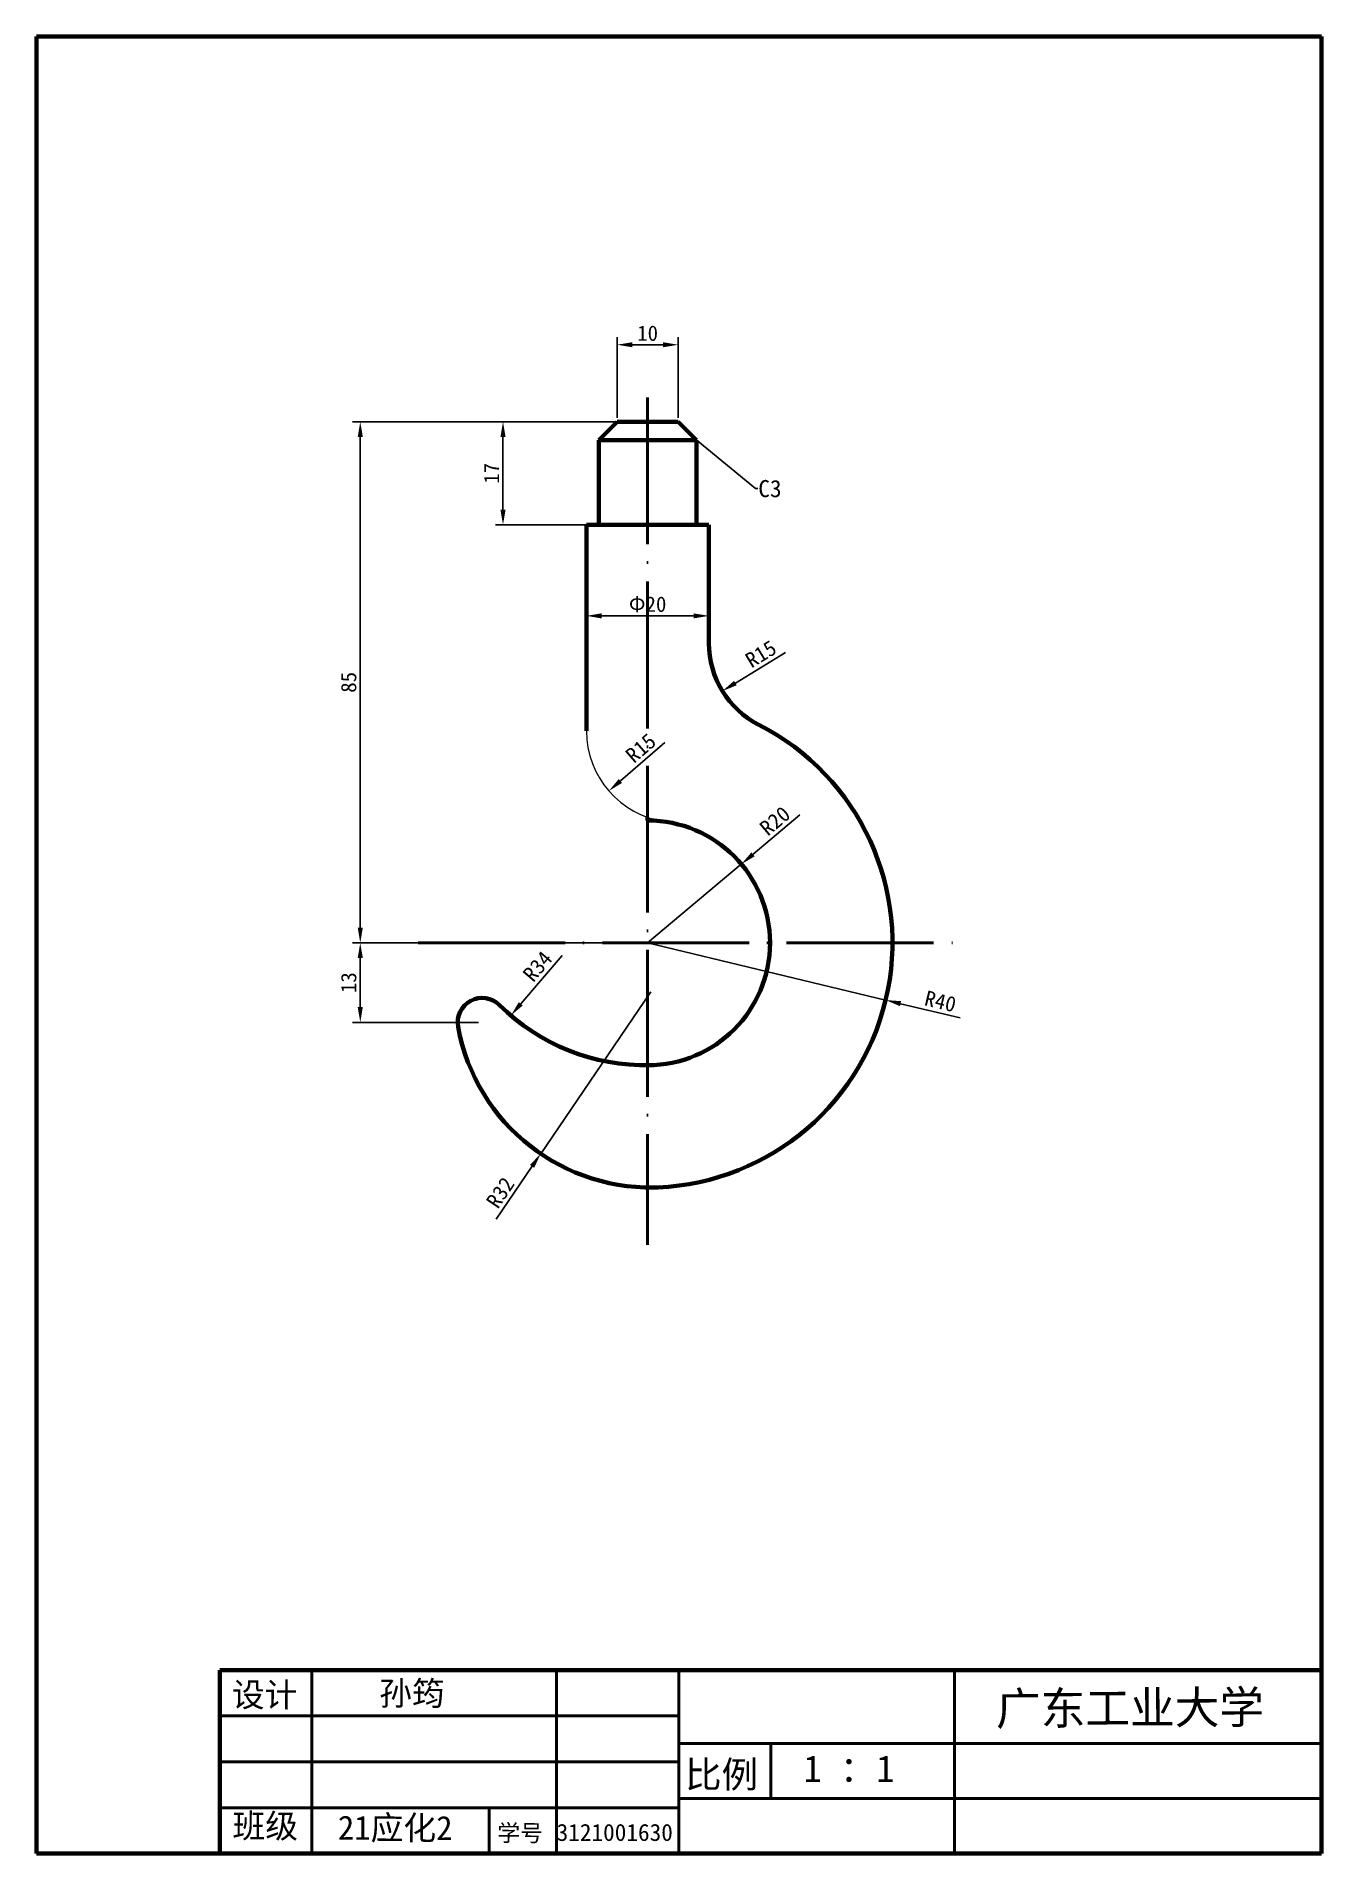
# Model space of a CAD drawing. Header units: millimetres. Extents: x 35 to 245, y 5 to 302.
import ezdxf
from ezdxf import colors
from ezdxf.entities.mleader import LeaderData, LeaderLine
from ezdxf.math import Vec2, Vec3

# ---------------------------------------------------------------- set-up
doc = ezdxf.new("R2010")
doc.units = ezdxf.units.MM
doc.linetypes.add('ACAD_ISO04W100', pattern=[30, 24, -3, 0, -3])
doc.layers.get('0').update_dxf_attribs({"lineweight": 100})
for name, color, linetype, lineweight in [('粗实线', 7, 'Continuous', 50), ('细实线', 7, 'Continuous', 50), ('细点画线', 7, 'ACAD_ISO04W100', 50)]:
    doc.layers.add(name, color=color, linetype=linetype, lineweight=lineweight)
doc.styles.add('Annotative', font='')
doc.styles.get('Annotative').set_extended_font_data('SimSun')
doc.dimstyles.new('ISO-25', dxfattribs={"dimtxt": 2.5, "dimasz": 2.5, "dimexe": 1.25, "dimexo": 0.625, "dimtad": 1, "dimdsep": 46, "dimtxsty": 'Standard', "dimcen": 2.5, "dimadec": 0, "dimazin": 0, "dimtfac": 1, "dimtmove": 0, "dimatfit": 3, "dimfxl": 1, "dimarcsym": 0})

# ---------------------------------------------------------------- blocks, each defined once
blk = doc.blocks.new('*D4')
at = {"layer": 'Defpoints', "color": 0, "transparency": 16777216}
for p in [(88.14, 238.83), (135.09, 238.83), (135.09, 153.68)]:
    blk.add_point(p, dxfattribs=at)
at = {"layer": '细实线', "color": 0, "lineweight": -2, "transparency": 16777216}
for p, q in [((134.47, 238.83), (86.89, 238.83)), ((88.14, 156.18), (88.14, 236.33)), ((134.47, 153.68), (86.89, 153.68))]:
    blk.add_line(p, q, dxfattribs=at)
at = {"layer": '细实线', "color": 0, "transparency": 16777216}
for points in [[(87.72, 236.33), (88.56, 236.33), (88.14, 238.83)], [(87.72, 156.18), (88.56, 156.18), (88.14, 153.68)]]:
    blk.add_solid(points, dxfattribs=at)
at = {"layer": '细实线', "color": 0, "transparency": 16777216, "insert": (86.26, 196.26), "char_height": 2.5, "attachment_point": 5, "rotation": 90}
blk.add_mtext('85', dxfattribs=at)
blk = doc.blocks.new('*D5')
at = {"layer": 'Defpoints', "color": 0, "transparency": 16777216}
for p in [(135.09, 238.83), (111.46, 222), (135.09, 222)]:
    blk.add_point(p, dxfattribs=at)
at = {"layer": '细实线', "color": 0, "lineweight": -2, "transparency": 16777216}
for p, q in [((134.47, 238.83), (110.21, 238.83)), ((111.46, 236.33), (111.46, 224.5)), ((134.47, 222), (110.21, 222))]:
    blk.add_line(p, q, dxfattribs=at)
at = {"layer": '细实线', "color": 0, "transparency": 16777216}
for points in [[(111.04, 236.33), (111.88, 236.33), (111.46, 238.83)], [(111.04, 224.5), (111.88, 224.5), (111.46, 222)]]:
    blk.add_solid(points, dxfattribs=at)
at = {"layer": '细实线', "color": 0, "transparency": 16777216, "insert": (109.58, 230.42), "char_height": 2.5, "attachment_point": 5, "rotation": 90}
blk.add_mtext('17', dxfattribs=at)
blk = doc.blocks.new('*D6')
at = {"layer": 'Defpoints', "color": 0, "transparency": 16777216}
for p in [(125.09, 222), (145.09, 222), (145.09, 207.12)]:
    blk.add_point(p, dxfattribs=at)
at = {"layer": '细实线', "color": 0, "lineweight": -2, "transparency": 16777216}
for p, q in [((125.09, 221.38), (125.09, 205.87)), ((145.09, 221.38), (145.09, 205.87)), ((127.59, 207.12), (142.59, 207.12))]:
    blk.add_line(p, q, dxfattribs=at)
at = {"layer": '细实线', "color": 0, "transparency": 16777216}
for points in [[(127.59, 207.53), (127.59, 206.7), (125.09, 207.12)], [(142.59, 207.53), (142.59, 206.7), (145.09, 207.12)]]:
    blk.add_solid(points, dxfattribs=at)
at = {"layer": '细实线', "color": 0, "transparency": 16777216, "insert": (135.09, 208.99), "char_height": 2.5, "attachment_point": 5}
blk.add_mtext('{\\fSimSun|b0|i0|c134|p2;Φ}20', dxfattribs=at)
blk = doc.blocks.new('*D7')
at = {"layer": 'Defpoints', "color": 0, "transparency": 16777216}
for p in [(140.09, 251.43), (130.09, 238.83), (140.09, 238.83)]:
    blk.add_point(p, dxfattribs=at)
at = {"layer": '细实线', "color": 0, "lineweight": -2, "transparency": 16777216}
for p, q in [((130.09, 239.46), (130.09, 252.68)), ((140.09, 239.46), (140.09, 252.68)), ((132.59, 251.43), (137.59, 251.43))]:
    blk.add_line(p, q, dxfattribs=at)
at = {"layer": '细实线', "color": 0, "transparency": 16777216}
for points in [[(132.59, 251.84), (132.59, 251.01), (130.09, 251.43)], [(137.59, 251.84), (137.59, 251.01), (140.09, 251.43)]]:
    blk.add_solid(points, dxfattribs=at)
at = {"layer": '细实线', "color": 0, "transparency": 16777216, "insert": (135.09, 253.3), "char_height": 2.5, "attachment_point": 5}
blk.add_mtext('10', dxfattribs=at)
blk = doc.blocks.new('*D8')
at = {"layer": 'Defpoints', "color": 0, "transparency": 16777216}
for p in [(140.09, 188.32), (128.75, 178.5)]:
    blk.add_point(p, dxfattribs=at)
at = {"layer": '细实线', "color": 0, "lineweight": -2, "transparency": 16777216}
blk.add_line((137.89, 186.41), (130.64, 180.14), dxfattribs=at)
at = {"layer": '细实线', "color": 0, "transparency": 16777216}
blk.add_solid([(130.37, 180.45), (130.91, 179.82), (128.75, 178.5)], dxfattribs=at)
at = {"layer": '细实线', "color": 0, "transparency": 16777216, "insert": (133.98, 185.51), "char_height": 2.5, "attachment_point": 5, "rotation": 40.8934}
blk.add_mtext('R15', dxfattribs=at)
blk = doc.blocks.new('*D9')
at = {"layer": 'Defpoints', "color": 0, "transparency": 16777216}
for p in [(160.09, 202.67), (147.3, 194.83)]:
    blk.add_point(p, dxfattribs=at)
at = {"layer": '细实线', "color": 0, "lineweight": -2, "transparency": 16777216}
blk.add_line((157.6, 201.14), (149.43, 196.14), dxfattribs=at)
at = {"layer": '细实线', "color": 0, "transparency": 16777216}
blk.add_solid([(149.21, 196.5), (149.65, 195.78), (147.3, 194.83)], dxfattribs=at)
at = {"layer": '细实线', "color": 0, "transparency": 16777216, "insert": (153.6, 200.89), "char_height": 2.5, "attachment_point": 5, "rotation": 31.4822}
blk.add_mtext('R15', dxfattribs=at)
blk = doc.blocks.new('*D10')
at = {"layer": 'Defpoints', "color": 0, "transparency": 16777216}
for p in [(150.4, 166.54), (135.09, 153.68)]:
    blk.add_point(p, dxfattribs=at)
at = {"layer": '细实线', "color": 0, "lineweight": -2, "transparency": 16777216}
for p, q in [((159.97, 174.59), (152.32, 168.15)), ((135.09, 153.68), (150.4, 166.54))]:
    blk.add_line(p, q, dxfattribs=at)
at = {"layer": '细实线', "color": 0, "transparency": 16777216}
blk.add_solid([(152.05, 168.47), (152.59, 167.83), (150.4, 166.54)], dxfattribs=at)
at = {"layer": '细实线', "color": 0, "transparency": 16777216, "insert": (155.9, 173.61), "char_height": 2.5, "attachment_point": 5, "rotation": 40.0386}
blk.add_mtext('R20', dxfattribs=at)
blk = doc.blocks.new('*D11')
at = {"layer": 'Defpoints', "color": 0, "transparency": 16777216}
for p in [(135.09, 153.68), (173.98, 144.33)]:
    blk.add_point(p, dxfattribs=at)
at = {"layer": '细实线', "color": 0, "lineweight": -2, "transparency": 16777216}
for p, q in [((135.09, 153.68), (173.98, 144.33)), ((186.14, 141.41), (176.41, 143.74))]:
    blk.add_line(p, q, dxfattribs=at)
at = {"layer": '细实线', "color": 0, "transparency": 16777216}
blk.add_solid([(176.51, 144.15), (176.32, 143.34), (173.98, 144.33)], dxfattribs=at)
at = {"layer": '细实线', "color": 0, "transparency": 16777216, "insert": (182.93, 144.11), "char_height": 2.5, "attachment_point": 5, "rotation": 346.4822}
blk.add_mtext('R40', dxfattribs=at)
blk = doc.blocks.new('*D12')
at = {"layer": 'Defpoints', "color": 0, "transparency": 16777216}
for p in [(135.6, 145.69), (117.62, 119.22)]:
    blk.add_point(p, dxfattribs=at)
at = {"layer": '细实线', "color": 0, "lineweight": -2, "transparency": 16777216}
for p, q in [((135.6, 145.69), (117.62, 119.22)), ((110.36, 108.54), (116.21, 117.16))]:
    blk.add_line(p, q, dxfattribs=at)
at = {"layer": '细实线', "color": 0, "transparency": 16777216}
blk.add_solid([(115.87, 117.39), (116.56, 116.92), (117.62, 119.22)], dxfattribs=at)
at = {"layer": '细实线', "color": 0, "transparency": 16777216, "insert": (111.03, 112.87), "char_height": 2.5, "attachment_point": 5, "rotation": 55.8093}
blk.add_mtext('R32', dxfattribs=at)
blk = doc.blocks.new('*D13')
at = {"layer": 'Defpoints', "color": 0, "transparency": 16777216}
for p in [(134.8, 167.68), (112.74, 141.8)]:
    blk.add_point(p, dxfattribs=at)
at = {"layer": '细实线', "color": 0, "lineweight": -2, "transparency": 16777216}
blk.add_line((121.12, 151.63), (114.36, 143.71), dxfattribs=at)
at = {"layer": '细实线', "color": 0, "transparency": 16777216}
blk.add_solid([(114.04, 143.98), (114.68, 143.44), (112.74, 141.8)], dxfattribs=at)
at = {"layer": '细实线', "color": 0, "transparency": 16777216, "insert": (117.12, 149.84), "char_height": 2.5, "attachment_point": 5, "rotation": 49.5472}
blk.add_mtext('R34', dxfattribs=at)
blk = doc.blocks.new('*D16')
at = {"layer": 'Defpoints', "color": 0, "transparency": 16777216}
for p in [(88.14, 153.68), (108.05, 153.68), (108.05, 140.68)]:
    blk.add_point(p, dxfattribs=at)
at = {"layer": '细实线', "color": 0, "lineweight": -2, "transparency": 16777216}
for p, q in [((107.43, 153.68), (86.89, 153.68)), ((88.14, 143.18), (88.14, 151.18)), ((107.43, 140.68), (86.89, 140.68))]:
    blk.add_line(p, q, dxfattribs=at)
at = {"layer": '细实线', "color": 0, "transparency": 16777216}
for points in [[(87.72, 151.18), (88.56, 151.18), (88.14, 153.68)], [(87.72, 143.18), (88.56, 143.18), (88.14, 140.68)]]:
    blk.add_solid(points, dxfattribs=at)
at = {"layer": '细实线', "color": 0, "transparency": 16777216, "insert": (86.26, 147.18), "char_height": 2.5, "attachment_point": 5, "rotation": 90}
blk.add_mtext('13', dxfattribs=at)

msp = doc.modelspace()

# ---------------------------------------------------------------- linework, layer by layer
at = {"lineweight": 100}
for p, q in [((245.216, 301.829), (35.216, 301.829)), ((245.216, 4.829), (245.216, 301.829)), ((245.216, 44.829), (245.216, 34.829)), ((65.216, 4.829), (65.216, 34.829)), ((65.216, 34.829), (245.216, 34.829)), ((35.216, 4.829), (245.216, 4.829)), ((245.216, 4.829), (65.216, 4.829)), ((245.216, 4.829), (65.216, 4.829))]:
    msp.add_line(p, q, dxfattribs=at)
at = {"color": 7, "lineweight": 100}
msp.add_line((35.216, 301.829), (35.216, 4.829), dxfattribs=at)
at = {"color": 7, "linetype": 'ByBlock', "lineweight": 100}
for p, q in [((135.091, 173.678), (135.091, 174.177)), ((135.091, 133.678), (135.091, 133.676)), ((135.091, 113.698), (135.091, 113.678))]:
    msp.add_line(p, q, dxfattribs=at)
msp.add_line((180.216, 34.829), (215.216, 34.829))
at = {"layer": '粗实线', "color": 7, "linetype": 'ByBlock', "lineweight": 100}
for p, q in [((127.091, 235.833), (130.091, 238.833)), ((135.091, 238.833), (130.091, 238.833)), ((135.091, 238.833), (130.091, 238.833)), ((135.091, 238.833), (140.091, 238.833)), ((135.091, 238.833), (140.091, 238.833)), ((143.091, 235.833), (140.091, 238.833)), ((127.091, 235.833), (127.091, 222.209)), ((127.091, 235.833), (143.091, 235.833)), ((143.091, 235.833), (143.091, 222.002)), ((135.091, 222.002), (125.091, 222.002)), ((125.091, 222.002), (125.091, 188.319)), ((135.091, 222.002), (145.091, 222.002)), ((145.091, 222.002), (145.091, 202.668))]:
    msp.add_line(p, q, dxfattribs=at)
at = {"layer": '粗实线'}
msp.add_line((120.216, 34.829), (165.216, 34.829), dxfattribs=at)
at = {"layer": '粗实线', "color": 7, "linetype": 'ByBlock', "lineweight": 100}
for centre, radius, start, end in [((160.091, 202.668), 15, 180, 242.96431), ((135.091, 153.678), 40, 270, 62.96431), ((135.091, 153.678), 20, 270, 90), ((108.054, 140.678), 4, 45.27112, 190.3204), ((134.797, 167.675), 34, 225.27112, 271.20495), ((135.601, 145.694), 32, 190.3204, 273.65498)]:
    msp.add_arc(centre, radius, start, end, dxfattribs=at)
at = {"layer": '粗实线', "color": 7, "linetype": 'ByBlock', "lineweight": 5}
msp.add_arc((140.091, 188.319), 15, 180, 261.78679, dxfattribs=at)
at = {"layer": '细实线'}
for p, q in [((80.216, 27.329), (80.216, 34.829)), ((120.216, 27.329), (120.216, 34.829)), ((140.216, 4.829), (140.216, 34.829)), ((185.216, 22.829), (185.216, 34.829)), ((65.216, 27.329), (80.216, 27.329)), ((80.216, 27.329), (120.216, 27.329)), ((80.216, 27.329), (80.216, 4.829)), ((120.216, 27.329), (120.216, 4.829)), ((120.216, 27.329), (140.216, 27.329)), ((185.216, 22.829), (140.216, 22.829)), ((155.216, 22.829), (155.216, 13.829)), ((185.216, 13.829), (185.216, 22.829)), ((185.216, 22.829), (245.216, 22.829)), ((65.216, 19.829), (140.216, 19.829)), ((65.216, 19.829), (65.216, 12.329)), ((65.216, 12.329), (140.216, 12.329)), ((185.216, 13.829), (140.216, 13.829)), ((245.216, 13.829), (185.216, 13.829)), ((185.216, 13.829), (185.216, 4.829)), ((245.216, 4.829), (245.216, 13.829)), ((120.216, 4.829), (98.206, 4.829)), ((120.216, 4.829), (140.216, 4.829))]:
    msp.add_line(p, q, dxfattribs=at)
at = {"layer": '细实线', "color": 7}
msp.add_line((109.211, 4.829), (109.211, 12.329), dxfattribs=at)
at = {"layer": '细点画线', "color": 7, "lineweight": 50}
for p, q in [((135.091, 242.833), (135.091, 104.308)), ((97.591, 153.678), (187.591, 153.678))]:
    msp.add_line(p, q, dxfattribs=at)

# ---------------------------------------------------------------- texts
at = {"layer": '粗实线', "color": 7, "style": 'Annotative'}
for s, p in [('设计', (67.149, 28.85)), ('孙筠', (91.224, 29.089)), ('班级', (67.253, 7.417)), ('21应化2', (84.475, 7.126))]:
    msp.add_text(s, height=3.9281, rotation=359.78821, dxfattribs=at).set_placement(p)
at = {"layer": '细实线', "color": 7, "style": 'Annotative'}
for s, height, rotation, p in [('广东工业大学', 5.3512, 0.33949, (192.027, 25.851)), ('学号', 2.7404, 359.72074, (110.516, 6.855))]:
    msp.add_text(s, height=height, rotation=rotation, dxfattribs=at).set_placement(p)
for s, height, p in [('比例', 4.366, (141.211, 15.586)), ('1 ：1', 4.366, (160.554, 16.534)), ('3121001630', 2.7924, (120.216, 6.907))]:
    msp.add_text(s, height=height, dxfattribs=at).set_placement(p)

# ---------------------------------------------------------------- dimensions: what is measured, and where the dimension line sits
at = {"layer": '细实线', "color": 7}
dim = msp.add_linear_dim(base=(140.091, 251.427), p1=(130.091, 238.833), p2=(140.091, 238.833), dimstyle='ISO-25', dxfattribs=at)
dim.commit()
dim.dimension.update_dxf_attribs({"geometry": '*D7', "text_midpoint": (135.091, 253.302)})
for base, p1, p2, picture, middle in [((88.138, 238.833), (135.091, 153.678), (135.091, 238.833), '*D4', (86.263, 196.255)), ((111.46, 222.002), (135.091, 238.833), (135.091, 222.002), '*D5', (109.585, 230.417))]:
    dim = msp.add_linear_dim(base=base, p1=p1, p2=p2, angle=90, dimstyle='ISO-25', override={"dimdec": 0}, dxfattribs=at)
    dim.commit()
    dim.dimension.update_dxf_attribs({"geometry": picture, "text_midpoint": middle})
dim = msp.add_linear_dim(base=(145.091, 207.117), p1=(125.091, 222.002), p2=(145.091, 222.002), text='{\\fSimSun|b0|i0|c134|p2;Φ}<>', dimstyle='ISO-25', override={"dimdec": 0}, dxfattribs=at)
dim.commit()
dim.dimension.update_dxf_attribs({"geometry": '*D6', "text_midpoint": (135.091, 208.992)})
for center, mpoint, picture, middle in [((160.091, 202.668), (147.299, 194.834), '*D9', (154.584, 199.295)), ((140.091, 188.319), (128.752, 178.499), '*D8', (135.209, 184.091)), ((134.797, 167.675), (112.737, 141.803), '*D13', (118.549, 148.62))]:
    dim = msp.add_radius_dim(center=center, mpoint=mpoint, dimstyle='ISO-25', dxfattribs=at)
    dim.commit()
    dim.dimension.update_dxf_attribs({"geometry": picture, "text_midpoint": middle, "dimtype": 164})
for center, mpoint, picture, middle in [((135.091, 153.678), (150.403, 166.544), '*D10', (155.896, 173.609)), ((135.091, 153.678), (173.983, 144.328), '*D11', (182.929, 144.106)), ((135.601, 145.694), (117.619, 119.225), '*D12', (111.034, 112.868))]:
    dim = msp.add_radius_dim(center=center, mpoint=mpoint, dimstyle='ISO-25', dxfattribs=at)
    dim.commit()
    dim.dimension.update_dxf_attribs({"geometry": picture, "text_midpoint": middle})
dim = msp.add_linear_dim(base=(88.138, 153.678), p1=(108.054, 140.678), p2=(108.054, 153.678), angle=90, dimstyle='ISO-25', dxfattribs=at)
dim.commit()
dim.dimension.update_dxf_attribs({"geometry": '*D16', "text_midpoint": (86.263, 147.178)})

# ---------------------------------------------------------------- leaders
ml = msp.add_multileader_mtext('Standard', dxfattribs=at)
ml.set_content('C3', color=7)
ml.set_leader_properties()
ml.build(insert=Vec2(0, 0))
ml.multileader.update_dxf_attribs({"text_right_attachment_type": 6, "dogleg_length": 0.36, "arrow_head_size": 0.18})
ctx = ml.context
ctx.base_point, ctx.char_height, ctx.arrow_head_size, ctx.landing_gap_size, ctx.plane_origin = Vec3(153.079, 227.92), 2.8, 0.18, 0.09, Vec3(143.091, 235.833)
ctx.right_attachment = 6
notes = []
notes.append((ctx, [(0, (1, 1, 0), (152.719, 227.92), (1, 0), 0.36, [(0, [(143.091, 235.833)], 0, [])])]))
ctx.mtext.insert, ctx.mtext.width, ctx.mtext.flow_direction = Vec3(153.169, 229.32), 0.06, 5
for ctx, leaders in notes:
    for number, flags, end, landing, length, lines in leaders:
        leader = LeaderData()
        leader.index, (leader.has_last_leader_line, leader.has_dogleg_vector, leader.attachment_direction) = number, flags
        leader.last_leader_point, leader.dogleg_vector, leader.dogleg_length = Vec3(end), Vec3(landing), length
        for number, points, colour, breaks in lines:
            line = LeaderLine()
            line.index, line.vertices, line.color, line.breaks = number, Vec3.list(points), colors.encode_raw_color(colour), breaks
            leader.lines.append(line)
        ctx.leaders.append(leader)

doc.saveas('drawing.dxf')
